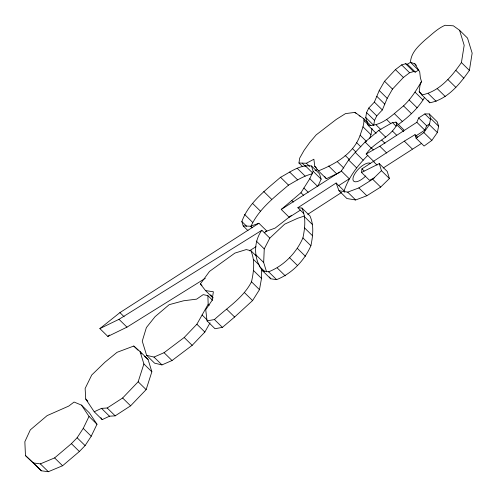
<?xml version="1.0" encoding="UTF-8"?>
<svg xmlns="http://www.w3.org/2000/svg" width="497" height="497" viewBox="0 0 497 497"><rect width="100%" height="100%" fill="white"/><g stroke="black" fill="none" stroke-linecap="round" stroke-linejoin="round"><path stroke-width="0.75" d="M205.534 290.602L213.375 291.758L212.064 300.35L205.739 309.755L207.038 320.876L214.437 319.54C227.365 307.593 243.263 297.852 251.501 281.818C253.756 271.586 255.284 260.558 250.848 250.674L246.239 249.575L234.901 253.085L209.498 271.412L200.372 283.961L205.534 290.602L212.971 297.92M207.038 320.876L215.008 328.716L222.407 327.374L234.621 317.018L252.569 300.579L259.471 289.658L261.509 278.395L261.54 268.84M266.56 271.859L263.677 262.503L264.249 248.898L269.809 238.113L261.838 230.273C253.228 242.082 253.563 259.583 262.739 270.952L268.635 271.803C283.886 265.808 296.367 252.849 302.921 237.914C304.965 228.067 306.202 217.524 301.965 208.063L297.858 207.727L303.704 213.474M262.739 270.952L270.71 278.792L276.605 279.643C291.851 273.648 304.338 260.683 310.892 245.754C312.936 235.907 314.172 225.358 309.935 215.903L301.965 208.063M374.26 177.92L369.476 180.305L361.512 172.465L361.946 168.868L404.316 141.136L415.026 134.668L417.679 137.284M405.608 63.74L413.579 71.58L415.368 72.084L418.443 70.158L410.472 62.324C410.988 52.576 418.555 45.923 425.264 39.797C431.595 34.653 437.453 28.565 445.057 25.285L453.376 25.813L459.545 30.236L467.515 38.076L472.15 53.136L469.392 70.4C459.675 84.322 447.343 99.443 429.824 102.767L421.854 94.933L419.207 91.672L419.959 85.658L421.475 81.446L420.387 77.899L419.698 71.816L414.784 63.778L410.472 62.324L407.397 64.243L405.608 63.74L401.632 64.902L395.438 69.611L384.548 81.253L379.236 90.504L374.371 102.109L368.793 108.06L366.55 112.57L365.755 117.509L368.209 125.48L376.179 133.32M302.667 166.675L298.952 163.016L299.685 158.114L304.04 150.423L309.65 142.583L316.167 134.898L336.276 119.404L345.502 113.608L355.013 112.384L363.885 118.826L367.6 122.486M413.579 71.58L409.596 72.742L403.409 77.451L392.518 89.093L387.206 98.344L382.336 109.949L376.763 115.9L374.521 120.411L373.725 125.35L365.755 117.509M421.854 94.933C439.373 91.603 451.705 76.482 461.421 62.56L464.179 45.295L459.545 30.236M298.952 163.016L306.382 163.258L313.887 159.233L314.756 166.278L318.428 170.875C335.506 163.923 353.721 153.61 360.151 135.203C361.822 129.916 364.463 124.498 363.885 118.826M369.787 138.178L370.973 134.699L372.048 128.481M429.284 113.95L437.248 121.79L438.615 126.219L437.354 132.55L431.837 140.396L424.084 146.05L416.113 138.216L423.866 132.556L429.383 124.716L430.644 118.379L429.284 113.95L424.86 113.925L418.691 117.938L416.828 122.312L379.82 146.248L366.183 153.983L374.154 161.823M94.219 411.777L101.518 408.366L107.203 408L122.629 397.998L138.166 381.789L143.888 363.947L140.073 351.547L133.78 346.036L117.062 352.311L104.923 362.238L91.74 374.999L85.136 388.486L85.739 399.041L94.219 411.777L102.189 419.617L109.489 416.206L115.174 415.84L130.599 405.838L146.137 389.629L151.858 371.787L148.044 359.387L140.073 351.547M247.991 230.651L243.207 225.949L241.846 221.519C248.674 202.658 265.895 189.972 280.544 177.28C290.161 172.217 300.008 164.271 311.532 165.986L319.503 173.826L321.137 179.144L318.08 185.853M250.898 226.514C258.564 209.225 274.487 197.141 288.515 185.12C296.2 180.765 303.742 175.808 312.451 173.77M415.703 136.029L424.798 130.146L426.662 125.778L429.743 123.772M344.607 192.252L344.092 190.854C348.795 177.131 357.678 165.445 367.861 155.306M300.312 210.181L289.211 217.288L281.24 209.448L300.946 192.724L309.805 178.684L313.166 171.303L311.532 165.986M25.465 455.569L33.417 462.962L40.356 463.875L54.614 457.905L71.406 443.659L77.128 437.758L83.248 428.371L89.025 416.418L81.471 405.105L74.078 402.048L68.741 406.08L47.109 415.629L30.317 429.874L24.85 441.721L25.465 455.569L41.388 470.802L48.327 471.715L62.585 465.745L79.377 451.5L85.099 445.598L91.218 436.211L96.99 424.252L89.441 412.939L81.471 405.105M146.615 355.324L154.002 357.07L164.06 352.69L184.194 337.494L196.88 324.212L208.168 304.22L207.876 295.634L203.198 294.628L196.65 299.138L183.592 300.778L169.204 304.667L155.052 316.676L146.391 327.566L142.254 341.153L146.615 355.324L154.586 363.164L161.966 364.904L172.03 360.53L192.165 345.334L204.851 332.052L210.057 322.82M368.209 125.48C382.584 126.076 393.102 114.111 403.527 105.886C410.951 98.891 416.486 90.261 421.475 81.446M398.172 124.641C408.366 117.124 418.076 108.52 424.525 97.474M281.24 209.448L341.321 170.98L348.627 160.015L355.231 152.368L365.071 142.018L378.807 130.363L392.456 122.579L396.01 122.138L403.98 129.978M366.183 153.983C374.21 142.105 389.909 137.75 396.836 124.809L396.01 122.138M297.858 207.727L336.121 183.014L338.966 190.711L347.695 192.134L358.853 187.922L372.688 179.231L381.447 170.682L379.267 163.594L361.512 172.465M338.966 190.711L346.931 198.552L355.666 199.974L366.823 195.756L380.659 187.071L389.418 178.522L387.238 171.434L379.267 163.594M269.809 238.113L284.626 224.184L297.678 218.27L304.468 216.021M291.553 215.3L275.158 228.092L265.485 231.583M205.298 278.326L126.965 327.15L107.843 336.432L99.872 328.598L119.92 312.619L258.9 223.246L266.87 231.086L264.261 232.764M107.843 336.432L109.613 335.028M383.23 167.992L421.736 143.266M307.773 214.313L341.495 192.525M338.842 185.511L349.285 178.821L341.321 170.98M99.872 328.598L118.994 319.316L261.838 230.273M249.401 250.83L255.986 246.729M315.036 170.732L317.763 169.272M318.428 170.875L326.399 178.715L340.029 172.242M243.207 225.949L250.606 226.234L258.9 223.246M144.608 356.38L148.044 359.387M461.421 62.56L469.392 70.4M455.898 70.406L463.869 78.246M447.903 79.551L455.873 87.391M414.784 63.778L416.38 65.343M437.217 88.615L445.188 96.455M407.397 64.243L415.368 72.084M401.632 64.902L409.596 72.742M428.197 93.517L436.167 101.357M419.207 91.672L421.866 94.281M395.438 69.611L403.409 77.451M415.038 92.15L423.009 99.99M430.644 118.379L438.615 126.219M424.86 113.925L430.706 119.678M409.161 99.978L417.132 107.818M429.383 124.716L437.354 132.55M384.548 81.253L392.518 89.093M418.691 117.938L426.662 125.778M403.527 105.886L411.497 113.726M416.828 122.312L424.798 130.146M423.866 132.556L431.837 140.396M379.236 90.504L387.206 98.344M376.801 96.306L384.771 104.146M394.369 113.658L402.34 121.498M374.371 102.109L382.336 109.949M396.836 124.809L403.738 131.606M392.456 122.579L396.177 126.238M386.623 119.497L390.878 123.678M404.316 141.136L412.286 148.976M392.475 131.084L396.724 135.265M368.793 108.06L376.763 115.9M366.55 112.57L374.521 120.411M376.173 124.958L380.957 129.661M378.807 130.363L385.715 137.16M367.115 121.939L370.837 125.598M359.107 115.36L360.17 116.404M364.077 120.641L368.327 124.822M355.013 112.384L356.076 113.434M381.789 140.154L384.976 143.285M363.009 126.865L370.973 134.699M379.82 146.248L386.722 153.045M360.151 135.203L366.525 141.477M371.16 147.771L373.284 149.858M365.071 142.018L371.445 148.292M356.61 142.651L360.859 146.832M373.322 161.426L377.043 165.079M381.447 170.682L389.418 178.522M352.733 148.883L355.92 152.02M355.231 152.368L363.195 160.208M372.688 179.231L380.659 187.071M361.946 168.868L364.071 170.956M345.098 155.362L349.348 159.537M348.627 160.015L356.597 167.856M337.469 161.836L343.843 168.104M358.853 187.922L366.823 195.756M328.679 166.01L336.649 173.844M347.695 192.134L355.666 199.974M336.121 183.014L344.092 190.854M314.756 166.278L316.353 167.849M306.382 163.258L309.575 166.396M313.166 171.303L321.137 179.144M305.214 165.7L312.656 173.018M302.139 163.122L305.326 166.259M309.805 178.684L317.776 186.524M297.15 168.234L305.121 176.075M289.652 172.049L297.622 179.889M303.903 188.046L308.152 192.227M300.946 192.724L303.605 195.34M280.544 177.28L288.515 185.12M291.789 200.496L293.385 202.062M304.692 216.922L312.656 224.762M304.624 227.974L312.588 235.808M263.752 191.525L271.722 199.365M302.921 237.914L310.892 245.754M252.606 203.435L260.577 211.275M297.492 248.5L305.462 256.334M289.496 257.639L297.461 265.479M244.555 214.406L252.526 222.246M250.606 226.234L252.203 227.8M241.846 221.519L246.624 226.222M256.278 241.057L264.249 248.898M277.283 268.001L285.253 275.841M255.713 254.663L263.677 262.503M250.848 250.674L256.16 255.899M268.635 271.803L276.605 279.643M253.576 259.533L259.415 265.28M259.254 266.181L264.566 271.405M253.538 270.561L261.509 278.395M251.501 281.818L259.471 289.658M244.599 292.745L252.569 300.579M226.651 309.177L234.621 317.018M200.372 283.961L201.962 285.526M207.876 295.634L212.654 300.337M208.168 304.22L209.231 305.264M214.437 319.54L222.407 327.374M202.093 314.986L206.87 319.689M196.88 324.212L204.851 332.052M184.194 337.494L192.165 345.334M164.06 352.69L172.03 360.53M119.92 312.619L124.169 316.8M118.994 319.316L126.965 327.15M154.002 357.07L161.966 364.904M133.78 346.036L138.029 350.217M140.154 352.305L141.751 353.876M143.888 363.947L151.858 371.787M138.166 381.789L146.137 389.629M122.629 397.998L130.599 405.838M107.203 408L115.174 415.84M101.518 408.366L109.489 416.206M85.739 399.041L87.863 401.129M89.025 416.418L96.99 424.252M83.248 428.371L91.218 436.211M77.128 437.758L85.099 445.598M71.406 443.659L79.377 451.5M54.614 457.905L62.585 465.745M40.356 463.875L48.327 471.715M33.417 462.962L41.388 470.802M428.06 100.599L429.824 102.767M324.566 176.416L326.399 178.715M210.685 294.82L213.033 297.833M269.399 277.003L270.71 278.792M100.916 417.71L102.189 419.617M415.026 134.668L416.113 138.216M365.749 175.963A12.251 5.013 -45.5 0 1 353.678 181.169A12.251 5.013 -45.5 0 1 358.412 169.129A12.251 5.013 -45.5 0 1 370.65 163.507"/></g></svg>
